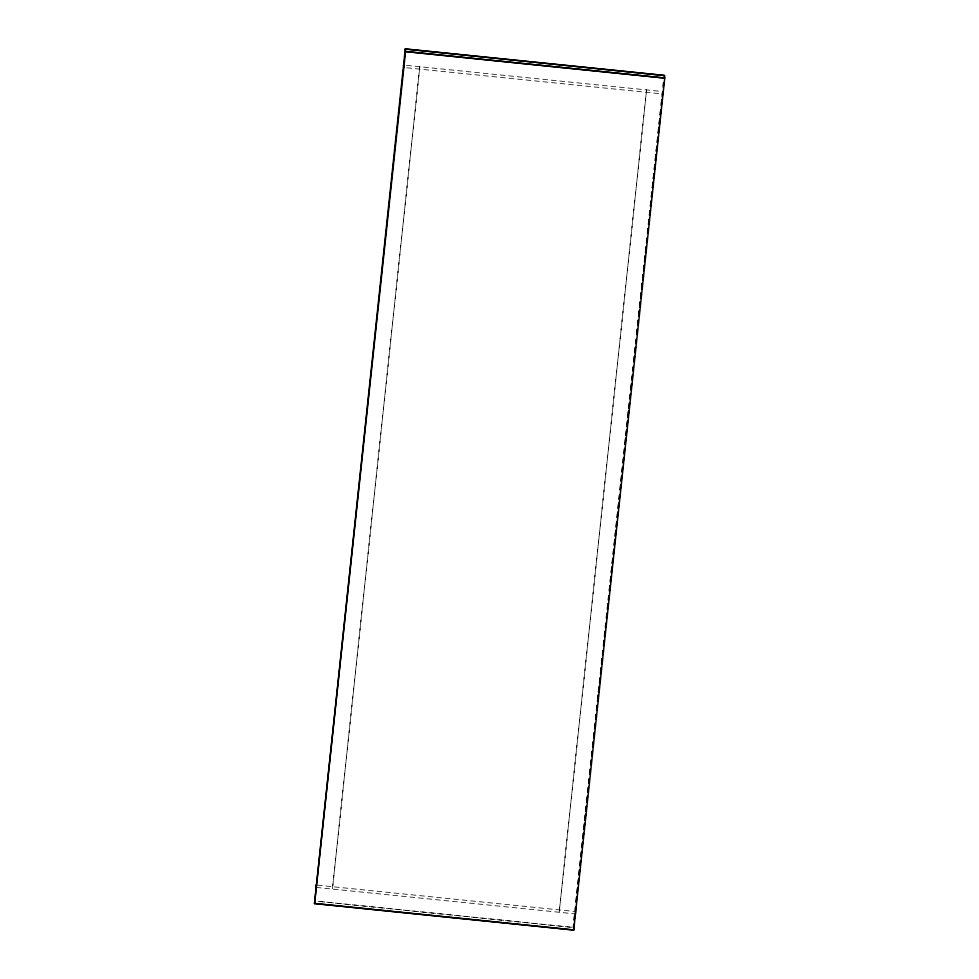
<?xml version="1.0" encoding="UTF-8"?>
<svg xmlns="http://www.w3.org/2000/svg" width="979" height="979" viewBox="0 0 979 979"><rect width="100%" height="100%" fill="white"/><g stroke="black" fill="none" stroke-linecap="round" stroke-linejoin="round"><path stroke-width="0.73" stroke-dasharray="4.89 3.67" d="M406.542 65.373L661.302 91.414M406.799 67.796L661.559 93.837M317.441 885.163L575.15 911.51M316.229 887.427L575.407 913.921M571.907 927.272L317.282 901.243L571.92 927.37M419.795 66.731L332.432 889.091L419.795 66.731M646.568 89.909L559.205 912.269L646.568 89.909"/><path stroke-width="1.47" d="M405.294 48.95L314.528 903.556L573.706 930.05L664.741 77.965L664.472 75.444L405.294 48.95L405.575 51.569L664.753 78.063L405.563 51.471L314.528 903.556M573.743 924.396L573.706 930.05M574.232 919.832L574.722 915.279M575.211 910.727L575.53 907.68M576.178 901.61L576.668 897.058M577.157 892.493L577.647 887.941L577.096 893.289M578.136 883.388L578.454 880.354M579.103 874.271L579.592 869.719L579.042 875.067M580.082 865.167L580.559 860.602M581.049 856.05L581.538 851.497M582.028 846.933L582.517 842.381M582.994 837.828L583.484 833.276M583.973 828.711L584.463 824.159M584.952 819.607L585.43 815.042M585.919 810.49L586.409 805.937L585.858 811.285M586.898 801.373L587.388 796.82M587.865 792.268L588.355 787.716M589.334 778.599L588.844 783.151L589.346 778.697M589.811 774.046L590.3 769.482M591.279 760.377L590.79 764.929L591.377 759.667M591.769 755.812L592.246 751.26M592.736 746.708L593.225 742.143M593.715 737.591L594.204 733.038M594.681 728.486L595.171 723.922M596.15 714.817L595.66 719.369L596.248 714.119M596.627 710.252L597.117 705.7M598.255 695.066L597.606 701.148L598.267 695.176M598.585 692.031L599.062 687.478M599.711 681.396L600.041 678.361M600.69 672.292L601.179 667.739M601.669 663.175L602.146 658.622M602.636 654.07L602.966 651.023M603.615 644.953L604.104 640.401M604.581 635.836L605.071 631.284M605.56 626.731L605.879 623.696M606.527 617.614L607.017 613.062L606.466 618.459M607.506 608.51L607.996 603.945M608.485 599.393L608.803 596.358M609.452 590.276L609.941 585.723M610.431 581.171L610.92 576.607M611.398 572.054L611.887 567.502M612.377 562.949L612.866 558.385M613.356 553.833L613.833 549.28L613.282 554.677M614.322 544.716L614.812 540.163M615.301 535.611L615.779 531.046M616.268 526.494L616.758 521.942M617.247 517.389L617.737 512.825M618.214 508.272L618.704 503.72M619.193 499.155L619.683 494.603M620.649 485.486L620.172 490.051L620.747 484.838M621.139 480.934L621.628 476.381M622.118 471.817L622.595 467.264L622.13 471.927M623.085 462.712L623.574 458.16M624.064 453.595L624.553 449.043M625.679 438.408L625.03 444.49L625.691 438.506M626.009 435.374L626.499 430.821M627.466 421.704L626.988 426.257L627.563 421.068M627.955 417.152L628.604 411.07M628.934 408.035L629.424 403.483M630.072 397.413L630.39 394.366M631.039 388.296L631.528 383.744M632.018 379.179L632.336 376.144M632.985 370.074L633.315 367.027M633.964 360.957L634.453 356.405M634.93 351.84L635.42 347.288M635.909 342.736L636.24 339.701M636.888 333.619L637.366 329.066M637.855 324.514L638.345 319.949L637.782 325.407M638.834 315.397L639.324 310.845M639.801 306.28L640.29 301.728M640.78 297.175L641.269 292.623M641.747 288.059L642.236 283.506M642.726 278.954L643.215 274.389L642.652 279.847M643.705 269.837L644.182 265.285M644.671 260.72L645.161 256.168M645.65 251.615L646.14 247.063M646.617 242.498L647.107 237.946L646.629 242.596M648.086 228.829L647.596 233.394L648.171 228.229M648.575 224.277L649.053 219.724M650.521 206.055L650.998 201.49M651.488 196.938L651.977 192.386M652.467 187.833L652.956 183.269M653.434 178.716L653.923 174.164M654.902 165.047L654.413 169.6L654.988 164.46M655.392 160.495L656.04 154.413M656.848 146.826L656.358 151.378L656.933 146.238M657.337 142.273L657.815 137.709M658.304 133.156L658.953 127.086L658.316 133.254M659.283 124.039L659.773 119.487M660.25 114.935L660.739 110.37M661.388 104.3L661.877 99.748M662.367 95.183L662.685 92.148M663.334 86.079L663.664 83.044M573.437 927.529L573.755 924.494M574.208 920.248L574.734 915.377M575.64 906.946L575.407 913.921M576.117 902.393L576.68 897.156M578.063 884.172L578.626 878.934M580.021 865.95L580.571 860.712M580.988 856.845L581.55 851.595M581.967 847.728L582.529 842.478M582.933 838.624L583.496 833.374M583.912 829.507L584.561 823.437M584.879 820.402L585.528 814.332M586.825 802.18L587.486 796.111M587.877 792.366L588.452 786.994M589.823 774.144L590.398 768.772M591.769 755.923L592.258 751.358M592.748 746.806L593.323 741.446M593.727 737.689L594.29 732.329M594.694 728.584L595.269 723.224M596.639 710.362L597.214 705.002M598.585 692.129L599.246 686.059M599.564 683.024L600.139 677.676M600.543 673.907L601.192 667.837M601.596 664.007L602.158 658.72M602.574 654.89L603.052 650.337M603.541 645.785L604.104 640.499M604.52 636.68L605.083 631.382M605.487 627.563L605.977 623.011M607.433 609.342L608.008 604.055M608.412 600.237L608.901 595.673M609.391 591.12L609.954 585.821M610.358 582.015L610.92 576.717M611.337 572.899L611.985 566.829M612.303 563.794L612.878 558.483M614.249 545.572L614.898 539.502M615.228 536.455L615.877 530.385M616.207 527.351L616.77 522.04M617.259 517.487L617.822 512.164M618.226 508.37L618.801 503.059M619.205 499.266L619.695 494.701M621.151 481.032L621.714 475.721M623.097 462.81L623.66 457.499M624.076 453.693L624.639 448.394M626.022 435.471L626.584 430.173M627.967 417.25L628.616 411.18M628.946 408.133L629.509 402.846M629.913 399.028L630.476 393.729M630.892 389.911L631.541 383.841M631.944 380.06L632.507 374.724M632.911 370.955L633.401 366.403M633.89 361.851L634.465 356.503M634.857 352.734L635.432 347.386M635.836 343.629L636.326 339.064M636.815 334.512L637.378 329.164M638.761 316.29L639.409 310.221M639.728 307.186L640.303 301.826M640.707 298.069L641.282 292.721M641.673 288.964L642.322 282.894M643.619 270.742L644.194 265.382M644.598 261.626L645.247 255.556M645.577 252.521L646.226 246.451M648.575 224.375L649.138 219.112M650.533 206.153L651.084 200.891M651.5 197.036L652.063 191.786M652.479 187.931L653.128 181.849M653.446 178.814L654.009 173.564M655.392 160.593L656.04 154.523M657.35 142.371L657.9 137.121M659.295 124.149L659.846 118.9M660.262 115.032L660.825 109.795M661.241 105.916L661.89 99.846M662.208 96.811L662.771 91.573L663.028 93.996M663.236 87.204L663.701 82.836M664.178 78.455L664.484 75.542L405.306 49.048M314.516 903.458L573.694 929.952M403.593 65.079L403.85 67.49M315.972 885.004L316.229 887.427M650.032 210.607L649.542 215.16L650.044 210.705"/></g></svg>
